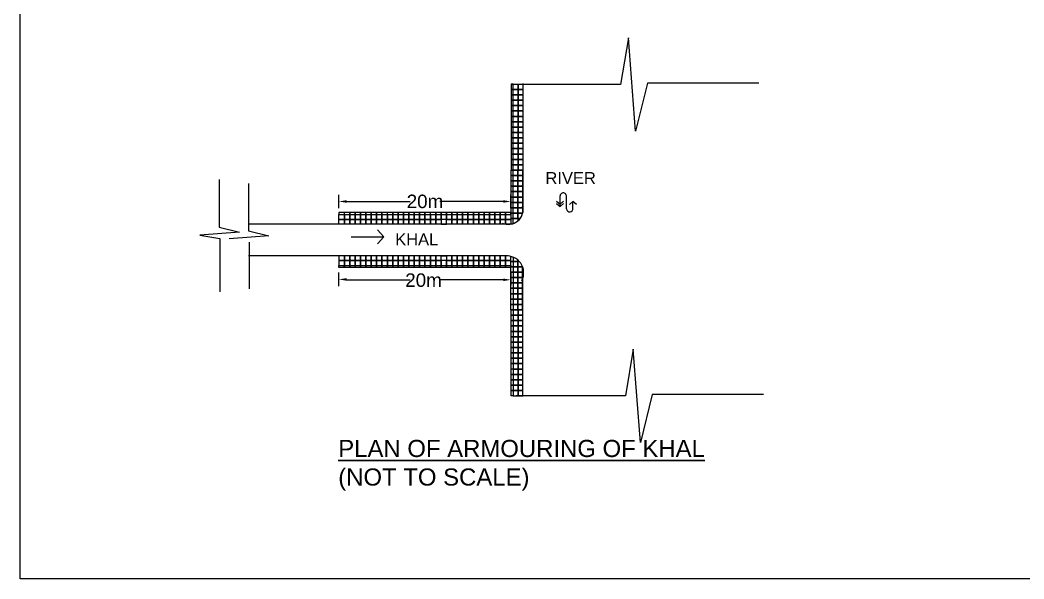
# Model space of a CAD drawing. Header units: inches. Extents: x 89000 to 1304432, y -10828 to 220529.
# Drawn here: x 310198 to 316646, y -9851 to -6264 of the extents above; entities that cross this region are included whole.
import ezdxf

# ---------------------------------------------------------------- set-up
doc = ezdxf.new("R2010")
doc.units = ezdxf.units.IN
doc.header["$LTSCALE"] = 7
doc.header["$MEASUREMENT"] = 0
doc.layers.add('LINE', color=7, linetype='Continuous')
doc.styles.get("Standard").update_dxf_attribs({"font": 'arial.ttf'})

msp = doc.modelspace()

# ---------------------------------------------------------------- linework, layer by layer
at = {"color": 0, "linetype": 'Continuous', "lineweight": -3, "ltscale": 0.5}
for p, q in [((314105.53237, -6378.18561), (314055.68115, -6677.66667)), ((314151.82278, -6977.14772), (314105.53237, -6378.18561)), ((314055.68115, -6677.66667), (313354.23005, -6677.66667)), ((313426.73038, -6671.83049), (313426.73038, -7499.57938)), ((314227.41619, -6669.01946), (314151.82278, -6977.14772)), ((314943.37822, -6669.01946), (314227.41619, -6669.01946)), ((311477.16966, -7288.08646), (311477.16966, -7592.92388)), ((311665.39951, -7312.34396), (311665.39951, -7617.18137)), ((312246.38009, -7472.241), (312246.38009, -7384.55393)), ((313351.13342, -7472.241), (313351.13342, -7384.55393)), ((313666.47542, -7459.43544), (313666.47542, -7391.0527)), ((313707.92198, -7476.35794), (313707.92198, -7393.09779)), ((312295.28009, -7428.23393), (312702.82337, -7428.23393)), ((313302.23342, -7428.23393), (312894.69014, -7428.23393)), ((313643.61704, -7426.06428), (313666.47542, -7445.32513)), ((313643.61704, -7440.17459), (313666.47542, -7459.43544)), ((313689.33379, -7426.06428), (313666.47542, -7445.32513)), ((313689.33379, -7440.17459), (313666.47542, -7459.43544)), ((313726.55851, -7447.48908), (313749.41689, -7428.22823)), ((313749.41689, -7472.04874), (313749.41689, -7428.22823)), ((313772.27526, -7447.48908), (313749.41689, -7428.22823)), ((311477.16966, -7592.92388), (311608.3624, -7625.10952)), ((313351.13342, -7573.24076), (311665.39951, -7573.24076)), ((312902.33833, -7573.24076), (312936.86103, -7573.24076)), ((311608.3624, -7625.10952), (311353.34041, -7644.81874)), ((311353.34041, -7644.81874), (311480.8514, -7666.04405)), ((311480.8514, -7666.04405), (311480.39061, -8007.23541)), ((311796.59226, -7649.36702), (311541.57027, -7669.07623)), ((311665.39951, -7617.18137), (311796.59226, -7649.36702)), ((312324.28005, -7654.12808), (312535.39295, -7654.12808)), ((312535.39295, -7654.12808), (312493.11508, -7610.37605)), ((312535.39295, -7655.4691), (312493.11508, -7699.22113)), ((311669.08126, -7690.30155), (311669.08126, -7988.96059)), ((313333.27977, -7777.68641), (311665.39951, -7777.68641)), ((312902.33833, -7777.68641), (312936.86103, -7777.68641)), ((313426.73038, -8679.09668), (313426.73038, -7851.34779)), ((312246.38009, -7972.47927), (312246.38009, -7884.7922)), ((313351.13342, -7878.68617), (313351.13342, -7966.37324)), ((312295.28009, -7931.0242), (312702.82337, -7931.0242)), ((313302.23342, -7931.0242), (312894.69014, -7931.0242)), ((314136.12911, -8376.04176), (314086.27789, -8675.52281)), ((314182.41953, -8975.00387), (314136.12911, -8376.04176)), ((314086.27789, -8675.52281), (313384.82679, -8675.52281)), ((314258.01293, -8666.87561), (314182.41953, -8975.00387)), ((314973.97496, -8666.87561), (314258.01293, -8666.87561))]:
    msp.add_line(p, q, dxfattribs=at)
for points in [[(313366.25281, -6674.77339), (313352.01062, -6674.77339), (313352.01062, -6709.32304), (313366.25281, -6709.32304)], [(313366.25281, -6674.77339), (313396.4916, -6674.77339), (313396.4916, -6709.29609), (313366.25281, -6709.29609)], [(313396.4916, -6674.77339), (313426.73038, -6674.77339), (313426.73038, -6709.29609), (313396.4916, -6709.29609)], [(313366.25281, -6709.29609), (313352.01062, -6709.29609), (313352.01062, -6743.84574), (313366.25281, -6743.84574)], [(313366.25281, -6743.81878), (313352.01062, -6743.81878), (313352.01062, -6778.36844), (313366.25281, -6778.36844)], [(313366.25281, -6709.29609), (313396.4916, -6709.29609), (313396.4916, -6743.81878), (313366.25281, -6743.81878)], [(313366.25281, -6743.81878), (313396.4916, -6743.81878), (313396.4916, -6778.34148), (313366.25281, -6778.34148)], [(313396.4916, -6709.29609), (313426.73038, -6709.29609), (313426.73038, -6743.81878), (313396.4916, -6743.81878)], [(313396.4916, -6743.81878), (313426.73038, -6743.81878), (313426.73038, -6778.34148), (313396.4916, -6778.34148)], [(313366.25281, -6778.34148), (313352.01062, -6778.34148), (313352.01062, -6812.89114), (313366.25281, -6812.89114)], [(313366.25281, -6812.86418), (313352.01062, -6812.86418), (313352.01062, -6847.41384), (313366.25281, -6847.41384)], [(313366.25281, -6778.34148), (313396.4916, -6778.34148), (313396.4916, -6812.86418), (313366.25281, -6812.86418)], [(313366.25281, -6812.86418), (313396.4916, -6812.86418), (313396.4916, -6847.38688), (313366.25281, -6847.38688)], [(313396.4916, -6778.34148), (313426.73038, -6778.34148), (313426.73038, -6812.86418), (313396.4916, -6812.86418)], [(313396.4916, -6812.86418), (313426.73038, -6812.86418), (313426.73038, -6847.38688), (313396.4916, -6847.38688)], [(313366.25281, -6847.38688), (313352.01062, -6847.38688), (313352.01062, -6881.93654), (313366.25281, -6881.93654)], [(313366.25281, -6881.90958), (313352.01062, -6881.90958), (313352.01062, -6916.45924), (313366.25281, -6916.45924)], [(313366.25281, -6847.38688), (313396.4916, -6847.38688), (313396.4916, -6881.90958), (313366.25281, -6881.90958)], [(313366.25281, -6881.90958), (313396.4916, -6881.90958), (313396.4916, -6916.43228), (313366.25281, -6916.43228)], [(313396.4916, -6847.38688), (313426.73038, -6847.38688), (313426.73038, -6881.90958), (313396.4916, -6881.90958)], [(313396.4916, -6881.90958), (313426.73038, -6881.90958), (313426.73038, -6916.43228), (313396.4916, -6916.43228)], [(313366.25281, -6916.43228), (313352.01062, -6916.43228), (313352.01062, -6950.98194), (313366.25281, -6950.98194)], [(313366.25281, -6950.95498), (313352.01062, -6950.95498), (313352.01062, -6985.50464), (313366.25281, -6985.50464)], [(313366.25281, -6916.43228), (313396.4916, -6916.43228), (313396.4916, -6950.95498), (313366.25281, -6950.95498)], [(313366.25281, -6950.95498), (313396.4916, -6950.95498), (313396.4916, -6985.47768), (313366.25281, -6985.47768)], [(313396.4916, -6916.43228), (313426.73038, -6916.43228), (313426.73038, -6950.95498), (313396.4916, -6950.95498)], [(313396.4916, -6950.95498), (313426.73038, -6950.95498), (313426.73038, -6985.47768), (313396.4916, -6985.47768)], [(313366.25281, -6985.47768), (313352.01062, -6985.47768), (313352.01062, -7020.02734), (313366.25281, -7020.02734)], [(313366.25281, -7020.00038), (313352.01062, -7020.00038), (313352.01062, -7054.55003), (313366.25281, -7054.55003)], [(313366.25281, -6985.47768), (313396.4916, -6985.47768), (313396.4916, -7020.00038), (313366.25281, -7020.00038)], [(313366.25281, -7020.00038), (313396.4916, -7020.00038), (313396.4916, -7054.52308), (313366.25281, -7054.52308)], [(313396.4916, -6985.47768), (313426.73038, -6985.47768), (313426.73038, -7020.00038), (313396.4916, -7020.00038)], [(313396.4916, -7020.00038), (313426.73038, -7020.00038), (313426.73038, -7054.52308), (313396.4916, -7054.52308)], [(313366.25281, -7054.52308), (313352.01062, -7054.52308), (313352.01062, -7089.07273), (313366.25281, -7089.07273)], [(313366.25281, -7089.04578), (313352.01062, -7089.04578), (313352.01062, -7123.59543), (313366.25281, -7123.59543)], [(313366.25281, -7054.52308), (313396.4916, -7054.52308), (313396.4916, -7089.04578), (313366.25281, -7089.04578)], [(313366.25281, -7089.04578), (313396.4916, -7089.04578), (313396.4916, -7123.56848), (313366.25281, -7123.56848)], [(313396.4916, -7054.52308), (313426.73038, -7054.52308), (313426.73038, -7089.04578), (313396.4916, -7089.04578)], [(313396.4916, -7089.04578), (313426.73038, -7089.04578), (313426.73038, -7123.56848), (313396.4916, -7123.56848)], [(313366.25281, -7123.56848), (313352.01062, -7123.56848), (313352.01062, -7158.11813), (313366.25281, -7158.11813)], [(313366.25281, -7123.56848), (313396.4916, -7123.56848), (313396.4916, -7158.09118), (313366.25281, -7158.09118)], [(313396.4916, -7123.56848), (313426.73038, -7123.56848), (313426.73038, -7158.09118), (313396.4916, -7158.09118)], [(313366.25281, -7158.09118), (313352.01062, -7158.09118), (313352.01062, -7192.64083), (313366.25281, -7192.64083)], [(313366.25281, -7192.61387), (313352.01062, -7192.61387), (313352.01062, -7227.16353), (313366.25281, -7227.16353)], [(313366.25281, -7158.09118), (313396.4916, -7158.09118), (313396.4916, -7192.61387), (313366.25281, -7192.61387)], [(313366.25281, -7192.61387), (313396.4916, -7192.61387), (313396.4916, -7227.13657), (313366.25281, -7227.13657)], [(313396.4916, -7158.09118), (313426.73038, -7158.09118), (313426.73038, -7192.61387), (313396.4916, -7192.61387)], [(313396.4916, -7192.61387), (313426.73038, -7192.61387), (313426.73038, -7227.13657), (313396.4916, -7227.13657)], [(313365.37562, -7227.13657), (313351.13342, -7227.13657), (313351.13342, -7261.68623), (313365.37562, -7261.68623)], [(313365.37562, -7261.65927), (313351.13342, -7261.65927), (313351.13342, -7296.20893), (313365.37562, -7296.20893)], [(313365.37562, -7227.13657), (313395.6144, -7227.13657), (313395.6144, -7261.65927), (313365.37562, -7261.65927)], [(313365.37562, -7261.65927), (313395.6144, -7261.65927), (313395.6144, -7296.18197), (313365.37562, -7296.18197)], [(313395.6144, -7227.13657), (313425.85319, -7227.13657), (313425.85319, -7261.65927), (313395.6144, -7261.65927)], [(313395.6144, -7261.65927), (313425.85319, -7261.65927), (313425.85319, -7296.18197), (313395.6144, -7296.18197)], [(313365.37562, -7296.18197), (313351.13342, -7296.18197), (313351.13342, -7330.73163), (313365.37562, -7330.73163)], [(313365.37562, -7330.70467), (313351.13342, -7330.70467), (313351.13342, -7365.25433), (313365.37562, -7365.25433)], [(313365.37562, -7296.18197), (313395.6144, -7296.18197), (313395.6144, -7330.70467), (313365.37562, -7330.70467)], [(313365.37562, -7330.70467), (313395.6144, -7330.70467), (313395.6144, -7365.22737), (313365.37562, -7365.22737)], [(313395.6144, -7296.18197), (313425.85319, -7296.18197), (313425.85319, -7330.70467), (313395.6144, -7330.70467)], [(313395.6144, -7330.70467), (313425.85319, -7330.70467), (313425.85319, -7365.22737), (313395.6144, -7365.22737)], [(313365.37562, -7365.22737), (313351.13342, -7365.22737), (313351.13342, -7399.77703), (313365.37562, -7399.77703)], [(313365.37562, -7399.75007), (313351.13342, -7399.75007), (313351.13342, -7434.29973), (313365.37562, -7434.29973)], [(313365.37562, -7365.22737), (313395.6144, -7365.22737), (313395.6144, -7399.75007), (313365.37562, -7399.75007)], [(313365.37562, -7399.75007), (313395.6144, -7399.75007), (313395.6144, -7434.27277), (313365.37562, -7434.27277)], [(313395.6144, -7365.22737), (313425.85319, -7365.22737), (313425.85319, -7399.75007), (313395.6144, -7399.75007)], [(313395.6144, -7399.75007), (313425.85319, -7399.75007), (313425.85319, -7434.27277), (313395.6144, -7434.27277)], [(313365.37562, -7434.27277), (313351.13342, -7434.27277), (313351.13342, -7468.82243), (313365.37562, -7468.82243)], [(313365.37562, -7468.79547), (313351.13342, -7468.79547), (313351.13342, -7503.34513), (313365.37562, -7503.34513)], [(313365.37562, -7434.27277), (313395.6144, -7434.27277), (313395.6144, -7468.79547), (313365.37562, -7468.79547)], [(313365.37562, -7468.79547), (313395.6144, -7468.79547), (313395.6144, -7503.31817), (313365.37562, -7503.31817)], [(313395.6144, -7434.27277), (313425.85319, -7434.27277), (313425.85319, -7468.79547), (313395.6144, -7468.79547)], [(313395.6144, -7468.79547), (313425.85319, -7468.79547), (313425.85319, -7503.31817), (313395.6144, -7503.31817)], [(312280.92974, -7512.7632), (312280.92974, -7498.521), (312246.38009, -7498.521), (312246.38009, -7512.7632)], [(312280.92974, -7512.7632), (312280.92974, -7543.00198), (312246.40705, -7543.00198), (312246.40705, -7512.7632)], [(312280.92974, -7543.00198), (312280.92974, -7573.24076), (312246.40705, -7573.24076), (312246.40705, -7543.00198)], [(312315.45244, -7512.7632), (312315.45244, -7498.521), (312280.90279, -7498.521), (312280.90279, -7512.7632)], [(312315.45244, -7512.7632), (312315.45244, -7543.00198), (312280.92974, -7543.00198), (312280.92974, -7512.7632)], [(312315.45244, -7543.00198), (312315.45244, -7573.24076), (312280.92974, -7573.24076), (312280.92974, -7543.00198)], [(312349.97514, -7512.7632), (312349.97514, -7498.521), (312315.42549, -7498.521), (312315.42549, -7512.7632)], [(312349.97514, -7512.7632), (312349.97514, -7543.00198), (312315.45244, -7543.00198), (312315.45244, -7512.7632)], [(312349.97514, -7543.00198), (312349.97514, -7573.24076), (312315.45244, -7573.24076), (312315.45244, -7543.00198)], [(312384.49784, -7512.7632), (312384.49784, -7498.521), (312349.94819, -7498.521), (312349.94819, -7512.7632)], [(312384.49784, -7512.7632), (312384.49784, -7543.00198), (312349.97514, -7543.00198), (312349.97514, -7512.7632)], [(312384.49784, -7543.00198), (312384.49784, -7573.24076), (312349.97514, -7573.24076), (312349.97514, -7543.00198)], [(312419.02054, -7512.7632), (312419.02054, -7498.521), (312384.47089, -7498.521), (312384.47089, -7512.7632)], [(312419.02054, -7512.7632), (312419.02054, -7543.00198), (312384.49784, -7543.00198), (312384.49784, -7512.7632)], [(312419.02054, -7543.00198), (312419.02054, -7573.24076), (312384.49784, -7573.24076), (312384.49784, -7543.00198)], [(312453.54324, -7512.7632), (312453.54324, -7498.521), (312418.99359, -7498.521), (312418.99359, -7512.7632)], [(312453.54324, -7512.7632), (312453.54324, -7543.00198), (312419.02054, -7543.00198), (312419.02054, -7512.7632)], [(312453.54324, -7543.00198), (312453.54324, -7573.24076), (312419.02054, -7573.24076), (312419.02054, -7543.00198)], [(312488.06594, -7512.7632), (312488.06594, -7498.521), (312453.51628, -7498.521), (312453.51628, -7512.7632)], [(312488.06594, -7512.7632), (312488.06594, -7543.00198), (312453.54324, -7543.00198), (312453.54324, -7512.7632)], [(312488.06594, -7543.00198), (312488.06594, -7573.24076), (312453.54324, -7573.24076), (312453.54324, -7543.00198)], [(312522.58864, -7512.7632), (312522.58864, -7498.521), (312488.03898, -7498.521), (312488.03898, -7512.7632)], [(312522.58864, -7512.7632), (312522.58864, -7543.00198), (312488.06594, -7543.00198), (312488.06594, -7512.7632)], [(312522.58864, -7543.00198), (312522.58864, -7573.24076), (312488.06594, -7573.24076), (312488.06594, -7543.00198)], [(312557.11134, -7512.7632), (312557.11134, -7498.521), (312522.56168, -7498.521), (312522.56168, -7512.7632)], [(312557.11134, -7512.7632), (312557.11134, -7543.00198), (312522.58864, -7543.00198), (312522.58864, -7512.7632)], [(312557.11134, -7543.00198), (312557.11134, -7573.24076), (312522.58864, -7573.24076), (312522.58864, -7543.00198)], [(312591.63404, -7512.7632), (312591.63404, -7498.521), (312557.08438, -7498.521), (312557.08438, -7512.7632)], [(312591.63404, -7512.7632), (312591.63404, -7543.00198), (312557.11134, -7543.00198), (312557.11134, -7512.7632)], [(312591.63404, -7543.00198), (312591.63404, -7573.24076), (312557.11134, -7573.24076), (312557.11134, -7543.00198)], [(312626.15674, -7512.7632), (312626.15674, -7498.521), (312591.60708, -7498.521), (312591.60708, -7512.7632)], [(312626.15674, -7512.7632), (312626.15674, -7543.00198), (312591.63404, -7543.00198), (312591.63404, -7512.7632)], [(312626.15674, -7543.00198), (312626.15674, -7573.24076), (312591.63404, -7573.24076), (312591.63404, -7543.00198)], [(312660.67944, -7512.7632), (312660.67944, -7498.521), (312626.12978, -7498.521), (312626.12978, -7512.7632)], [(312660.67944, -7512.7632), (312660.67944, -7543.00198), (312626.15674, -7543.00198), (312626.15674, -7512.7632)], [(312660.67944, -7543.00198), (312660.67944, -7573.24076), (312626.15674, -7573.24076), (312626.15674, -7543.00198)], [(312695.20214, -7512.7632), (312695.20214, -7498.521), (312660.65248, -7498.521), (312660.65248, -7512.7632)], [(312695.20214, -7512.7632), (312695.20214, -7543.00198), (312660.67944, -7543.00198), (312660.67944, -7512.7632)], [(312695.20214, -7543.00198), (312695.20214, -7573.24076), (312660.67944, -7573.24076), (312660.67944, -7543.00198)], [(312729.72484, -7512.7632), (312729.72484, -7498.521), (312695.17518, -7498.521), (312695.17518, -7512.7632)], [(312729.72484, -7512.7632), (312729.72484, -7543.00198), (312695.20214, -7543.00198), (312695.20214, -7512.7632)], [(312729.72484, -7543.00198), (312729.72484, -7573.24076), (312695.20214, -7573.24076), (312695.20214, -7543.00198)], [(312764.24753, -7512.7632), (312764.24753, -7498.521), (312729.69788, -7498.521), (312729.69788, -7512.7632)], [(312764.24753, -7512.7632), (312764.24753, -7543.00198), (312729.72484, -7543.00198), (312729.72484, -7512.7632)], [(312764.24753, -7543.00198), (312764.24753, -7573.24076), (312729.72484, -7573.24076), (312729.72484, -7543.00198)], [(312798.77023, -7512.7632), (312798.77023, -7498.521), (312764.22058, -7498.521), (312764.22058, -7512.7632)], [(312798.77023, -7512.7632), (312798.77023, -7543.00198), (312764.24753, -7543.00198), (312764.24753, -7512.7632)], [(312798.77023, -7543.00198), (312798.77023, -7573.24076), (312764.24753, -7573.24076), (312764.24753, -7543.00198)], [(312833.29293, -7512.7632), (312833.29293, -7498.521), (312798.74328, -7498.521), (312798.74328, -7512.7632)], [(312833.29293, -7512.7632), (312833.29293, -7543.00198), (312798.77023, -7543.00198), (312798.77023, -7512.7632)], [(312833.29293, -7543.00198), (312833.29293, -7573.24076), (312798.77023, -7573.24076), (312798.77023, -7543.00198)], [(312867.81563, -7512.7632), (312867.81563, -7498.521), (312833.26598, -7498.521), (312833.26598, -7512.7632)], [(312867.81563, -7512.7632), (312867.81563, -7543.00198), (312833.29293, -7543.00198), (312833.29293, -7512.7632)], [(312867.81563, -7543.00198), (312867.81563, -7573.24076), (312833.29293, -7573.24076), (312833.29293, -7543.00198)], [(312902.33833, -7512.7632), (312902.33833, -7498.521), (312867.78868, -7498.521), (312867.78868, -7512.7632)], [(312902.33833, -7512.7632), (312902.33833, -7543.00198), (312867.81563, -7543.00198), (312867.81563, -7512.7632)], [(312902.33833, -7543.00198), (312902.33833, -7573.24076), (312867.81563, -7573.24076), (312867.81563, -7543.00198)], [(312936.86103, -7512.7632), (312936.86103, -7498.521), (312902.31138, -7498.521), (312902.31138, -7512.7632)], [(312936.86103, -7512.7632), (312936.86103, -7543.00198), (312902.33833, -7543.00198), (312902.33833, -7512.7632)], [(312971.38373, -7512.7632), (312971.38373, -7498.521), (312936.83407, -7498.521), (312936.83407, -7512.7632)], [(312971.38373, -7512.7632), (312971.38373, -7543.00198), (312936.86103, -7543.00198), (312936.86103, -7512.7632)], [(312971.38373, -7543.00198), (312971.38373, -7573.24076), (312936.86103, -7573.24076), (312936.86103, -7543.00198)], [(313005.90643, -7512.7632), (313005.90643, -7498.521), (312971.35677, -7498.521), (312971.35677, -7512.7632)], [(313005.90643, -7512.7632), (313005.90643, -7543.00198), (312971.38373, -7543.00198), (312971.38373, -7512.7632)], [(313005.90643, -7543.00198), (313005.90643, -7573.24076), (312971.38373, -7573.24076), (312971.38373, -7543.00198)], [(313040.42913, -7512.7632), (313040.42913, -7498.521), (313005.87947, -7498.521), (313005.87947, -7512.7632)], [(313040.42913, -7512.7632), (313040.42913, -7543.00198), (313005.90643, -7543.00198), (313005.90643, -7512.7632)], [(313040.42913, -7543.00198), (313040.42913, -7573.24076), (313005.90643, -7573.24076), (313005.90643, -7543.00198)], [(313074.95183, -7512.7632), (313074.95183, -7498.521), (313040.40217, -7498.521), (313040.40217, -7512.7632)], [(313074.95183, -7512.7632), (313074.95183, -7543.00198), (313040.42913, -7543.00198), (313040.42913, -7512.7632)], [(313074.95183, -7543.00198), (313074.95183, -7573.24076), (313040.42913, -7573.24076), (313040.42913, -7543.00198)], [(313109.47453, -7512.7632), (313109.47453, -7498.521), (313074.92487, -7498.521), (313074.92487, -7512.7632)], [(313109.47453, -7512.7632), (313109.47453, -7543.00198), (313074.95183, -7543.00198), (313074.95183, -7512.7632)], [(313109.47453, -7543.00198), (313109.47453, -7573.24076), (313074.95183, -7573.24076), (313074.95183, -7543.00198)], [(313143.99723, -7512.7632), (313143.99723, -7498.521), (313109.44757, -7498.521), (313109.44757, -7512.7632)], [(313143.99723, -7512.7632), (313143.99723, -7543.00198), (313109.47453, -7543.00198), (313109.47453, -7512.7632)], [(313143.99723, -7543.00198), (313143.99723, -7573.24076), (313109.47453, -7573.24076), (313109.47453, -7543.00198)], [(313178.51993, -7512.7632), (313178.51993, -7498.521), (313143.97027, -7498.521), (313143.97027, -7512.7632)], [(313178.51993, -7512.7632), (313178.51993, -7543.00198), (313143.99723, -7543.00198), (313143.99723, -7512.7632)], [(313178.51993, -7543.00198), (313178.51993, -7573.24076), (313143.99723, -7573.24076), (313143.99723, -7543.00198)], [(313213.04263, -7512.7632), (313213.04263, -7498.521), (313178.49297, -7498.521), (313178.49297, -7512.7632)], [(313213.04263, -7512.7632), (313213.04263, -7543.00198), (313178.51993, -7543.00198), (313178.51993, -7512.7632)], [(313213.04263, -7543.00198), (313213.04263, -7573.24076), (313178.51993, -7573.24076), (313178.51993, -7543.00198)], [(313247.56532, -7512.7632), (313247.56532, -7498.521), (313213.01567, -7498.521), (313213.01567, -7512.7632)], [(313247.56532, -7512.7632), (313247.56532, -7543.00198), (313213.04263, -7543.00198), (313213.04263, -7512.7632)], [(313247.56532, -7543.00198), (313247.56532, -7573.24076), (313213.04263, -7573.24076), (313213.04263, -7543.00198)], [(313282.08802, -7512.7632), (313282.08802, -7498.521), (313247.53837, -7498.521), (313247.53837, -7512.7632)], [(313282.08802, -7512.7632), (313282.08802, -7543.00198), (313247.56532, -7543.00198), (313247.56532, -7512.7632)], [(313282.08802, -7543.00198), (313282.08802, -7573.24076), (313247.56532, -7573.24076), (313247.56532, -7543.00198)], [(313316.61072, -7512.7632), (313316.61072, -7498.521), (313282.06107, -7498.521), (313282.06107, -7512.7632)], [(313316.61072, -7512.7632), (313316.61072, -7543.00198), (313282.08802, -7543.00198), (313282.08802, -7512.7632)], [(313316.61072, -7543.00198), (313316.61072, -7573.24076), (313282.08802, -7573.24076), (313282.08802, -7543.00198)], [(313351.13342, -7512.7632), (313351.13342, -7498.521), (313316.58377, -7498.521), (313316.58377, -7512.7632)], [(313351.13342, -7512.7632), (313351.13342, -7543.00198), (313316.61072, -7543.00198), (313316.61072, -7512.7632)], [(313351.13342, -7543.00198), (313351.13342, -7573.24076), (313316.61072, -7573.24076), (313316.61072, -7543.00198)], [(313365.37562, -7503.31817), (313351.13342, -7503.31817), (313351.13342, -7537.86782), (313365.37562, -7537.86782)], [(313365.37562, -7537.84087), (313351.13342, -7537.84087), (313351.13342, -7572.39052), (313365.37562, -7572.39052)], [(313365.37562, -7503.31817), (313395.6144, -7503.31817), (313395.6144, -7537.84087), (313365.37562, -7537.84087)], [(312280.92974, -7807.92519), (312280.92974, -7777.68641), (312246.40705, -7777.68641), (312246.40705, -7807.92519)], [(312315.45244, -7807.92519), (312315.45244, -7777.68641), (312280.92974, -7777.68641), (312280.92974, -7807.92519)], [(312349.97514, -7807.92519), (312349.97514, -7777.68641), (312315.45244, -7777.68641), (312315.45244, -7807.92519)], [(312384.49784, -7807.92519), (312384.49784, -7777.68641), (312349.97514, -7777.68641), (312349.97514, -7807.92519)], [(312419.02054, -7807.92519), (312419.02054, -7777.68641), (312384.49784, -7777.68641), (312384.49784, -7807.92519)], [(312453.54324, -7807.92519), (312453.54324, -7777.68641), (312419.02054, -7777.68641), (312419.02054, -7807.92519)], [(312488.06594, -7807.92519), (312488.06594, -7777.68641), (312453.54324, -7777.68641), (312453.54324, -7807.92519)], [(312522.58864, -7807.92519), (312522.58864, -7777.68641), (312488.06594, -7777.68641), (312488.06594, -7807.92519)], [(312557.11134, -7807.92519), (312557.11134, -7777.68641), (312522.58864, -7777.68641), (312522.58864, -7807.92519)], [(312591.63404, -7807.92519), (312591.63404, -7777.68641), (312557.11134, -7777.68641), (312557.11134, -7807.92519)], [(312626.15674, -7807.92519), (312626.15674, -7777.68641), (312591.63404, -7777.68641), (312591.63404, -7807.92519)], [(312660.67944, -7807.92519), (312660.67944, -7777.68641), (312626.15674, -7777.68641), (312626.15674, -7807.92519)], [(312695.20214, -7807.92519), (312695.20214, -7777.68641), (312660.67944, -7777.68641), (312660.67944, -7807.92519)], [(312729.72484, -7807.92519), (312729.72484, -7777.68641), (312695.20214, -7777.68641), (312695.20214, -7807.92519)], [(312764.24753, -7807.92519), (312764.24753, -7777.68641), (312729.72484, -7777.68641), (312729.72484, -7807.92519)], [(312798.77023, -7807.92519), (312798.77023, -7777.68641), (312764.24753, -7777.68641), (312764.24753, -7807.92519)], [(312833.29293, -7807.92519), (312833.29293, -7777.68641), (312798.77023, -7777.68641), (312798.77023, -7807.92519)], [(312867.81563, -7807.92519), (312867.81563, -7777.68641), (312833.29293, -7777.68641), (312833.29293, -7807.92519)], [(312902.33833, -7807.92519), (312902.33833, -7777.68641), (312867.81563, -7777.68641), (312867.81563, -7807.92519)], [(312971.38373, -7807.92519), (312971.38373, -7777.68641), (312936.86103, -7777.68641), (312936.86103, -7807.92519)], [(313005.90643, -7807.92519), (313005.90643, -7777.68641), (312971.38373, -7777.68641), (312971.38373, -7807.92519)], [(313040.42913, -7807.92519), (313040.42913, -7777.68641), (313005.90643, -7777.68641), (313005.90643, -7807.92519)], [(313074.95183, -7807.92519), (313074.95183, -7777.68641), (313040.42913, -7777.68641), (313040.42913, -7807.92519)], [(313109.47453, -7807.92519), (313109.47453, -7777.68641), (313074.95183, -7777.68641), (313074.95183, -7807.92519)], [(313143.99723, -7807.92519), (313143.99723, -7777.68641), (313109.47453, -7777.68641), (313109.47453, -7807.92519)], [(313178.51993, -7807.92519), (313178.51993, -7777.68641), (313143.99723, -7777.68641), (313143.99723, -7807.92519)], [(313213.04263, -7807.92519), (313213.04263, -7777.68641), (313178.51993, -7777.68641), (313178.51993, -7807.92519)], [(313247.56532, -7807.92519), (313247.56532, -7777.68641), (313213.04263, -7777.68641), (313213.04263, -7807.92519)], [(313282.08802, -7807.92519), (313282.08802, -7777.68641), (313247.56532, -7777.68641), (313247.56532, -7807.92519)], [(313316.61072, -7807.92519), (313316.61072, -7777.68641), (313282.08802, -7777.68641), (313282.08802, -7807.92519)], [(312280.92974, -7838.16398), (312280.92974, -7852.40617), (312246.38009, -7852.40617), (312246.38009, -7838.16398)], [(312280.92974, -7838.16398), (312280.92974, -7807.92519), (312246.40705, -7807.92519), (312246.40705, -7838.16398)], [(312315.45244, -7838.16398), (312315.45244, -7852.40617), (312280.90279, -7852.40617), (312280.90279, -7838.16398)], [(312315.45244, -7838.16398), (312315.45244, -7807.92519), (312280.92974, -7807.92519), (312280.92974, -7838.16398)], [(312349.97514, -7838.16398), (312349.97514, -7852.40617), (312315.42549, -7852.40617), (312315.42549, -7838.16398)], [(312349.97514, -7838.16398), (312349.97514, -7807.92519), (312315.45244, -7807.92519), (312315.45244, -7838.16398)], [(312384.49784, -7838.16398), (312384.49784, -7852.40617), (312349.94819, -7852.40617), (312349.94819, -7838.16398)], [(312384.49784, -7838.16398), (312384.49784, -7807.92519), (312349.97514, -7807.92519), (312349.97514, -7838.16398)], [(312419.02054, -7838.16398), (312419.02054, -7852.40617), (312384.47089, -7852.40617), (312384.47089, -7838.16398)], [(312419.02054, -7838.16398), (312419.02054, -7807.92519), (312384.49784, -7807.92519), (312384.49784, -7838.16398)], [(312453.54324, -7838.16398), (312453.54324, -7852.40617), (312418.99359, -7852.40617), (312418.99359, -7838.16398)], [(312453.54324, -7838.16398), (312453.54324, -7807.92519), (312419.02054, -7807.92519), (312419.02054, -7838.16398)], [(312488.06594, -7838.16398), (312488.06594, -7852.40617), (312453.51628, -7852.40617), (312453.51628, -7838.16398)], [(312488.06594, -7838.16398), (312488.06594, -7807.92519), (312453.54324, -7807.92519), (312453.54324, -7838.16398)], [(312522.58864, -7838.16398), (312522.58864, -7852.40617), (312488.03898, -7852.40617), (312488.03898, -7838.16398)], [(312522.58864, -7838.16398), (312522.58864, -7807.92519), (312488.06594, -7807.92519), (312488.06594, -7838.16398)], [(312557.11134, -7838.16398), (312557.11134, -7852.40617), (312522.56168, -7852.40617), (312522.56168, -7838.16398)], [(312557.11134, -7838.16398), (312557.11134, -7807.92519), (312522.58864, -7807.92519), (312522.58864, -7838.16398)], [(312591.63404, -7838.16398), (312591.63404, -7852.40617), (312557.08438, -7852.40617), (312557.08438, -7838.16398)], [(312591.63404, -7838.16398), (312591.63404, -7807.92519), (312557.11134, -7807.92519), (312557.11134, -7838.16398)], [(312626.15674, -7838.16398), (312626.15674, -7852.40617), (312591.60708, -7852.40617), (312591.60708, -7838.16398)], [(312626.15674, -7838.16398), (312626.15674, -7807.92519), (312591.63404, -7807.92519), (312591.63404, -7838.16398)], [(312660.67944, -7838.16398), (312660.67944, -7852.40617), (312626.12978, -7852.40617), (312626.12978, -7838.16398)], [(312660.67944, -7838.16398), (312660.67944, -7807.92519), (312626.15674, -7807.92519), (312626.15674, -7838.16398)], [(312695.20214, -7838.16398), (312695.20214, -7852.40617), (312660.65248, -7852.40617), (312660.65248, -7838.16398)], [(312695.20214, -7838.16398), (312695.20214, -7807.92519), (312660.67944, -7807.92519), (312660.67944, -7838.16398)], [(312729.72484, -7838.16398), (312729.72484, -7852.40617), (312695.17518, -7852.40617), (312695.17518, -7838.16398)], [(312729.72484, -7838.16398), (312729.72484, -7807.92519), (312695.20214, -7807.92519), (312695.20214, -7838.16398)], [(312764.24753, -7838.16398), (312764.24753, -7852.40617), (312729.69788, -7852.40617), (312729.69788, -7838.16398)], [(312764.24753, -7838.16398), (312764.24753, -7807.92519), (312729.72484, -7807.92519), (312729.72484, -7838.16398)], [(312798.77023, -7838.16398), (312798.77023, -7852.40617), (312764.22058, -7852.40617), (312764.22058, -7838.16398)], [(312798.77023, -7838.16398), (312798.77023, -7807.92519), (312764.24753, -7807.92519), (312764.24753, -7838.16398)], [(312833.29293, -7838.16398), (312833.29293, -7852.40617), (312798.74328, -7852.40617), (312798.74328, -7838.16398)], [(312833.29293, -7838.16398), (312833.29293, -7807.92519), (312798.77023, -7807.92519), (312798.77023, -7838.16398)], [(312867.81563, -7838.16398), (312867.81563, -7852.40617), (312833.26598, -7852.40617), (312833.26598, -7838.16398)], [(312867.81563, -7838.16398), (312867.81563, -7807.92519), (312833.29293, -7807.92519), (312833.29293, -7838.16398)], [(312902.33833, -7838.16398), (312902.33833, -7852.40617), (312867.78868, -7852.40617), (312867.78868, -7838.16398)], [(312902.33833, -7838.16398), (312902.33833, -7807.92519), (312867.81563, -7807.92519), (312867.81563, -7838.16398)], [(312936.86103, -7838.16398), (312936.86103, -7852.40617), (312902.31138, -7852.40617), (312902.31138, -7838.16398)], [(312936.86103, -7838.16398), (312936.86103, -7807.92519), (312902.33833, -7807.92519), (312902.33833, -7838.16398)], [(312971.38373, -7838.16398), (312971.38373, -7852.40617), (312936.83407, -7852.40617), (312936.83407, -7838.16398)], [(312971.38373, -7838.16398), (312971.38373, -7807.92519), (312936.86103, -7807.92519), (312936.86103, -7838.16398)], [(313005.90643, -7838.16398), (313005.90643, -7852.40617), (312971.35677, -7852.40617), (312971.35677, -7838.16398)], [(313005.90643, -7838.16398), (313005.90643, -7807.92519), (312971.38373, -7807.92519), (312971.38373, -7838.16398)], [(313040.42913, -7838.16398), (313040.42913, -7852.40617), (313005.87947, -7852.40617), (313005.87947, -7838.16398)], [(313040.42913, -7838.16398), (313040.42913, -7807.92519), (313005.90643, -7807.92519), (313005.90643, -7838.16398)], [(313074.95183, -7838.16398), (313074.95183, -7852.40617), (313040.40217, -7852.40617), (313040.40217, -7838.16398)], [(313074.95183, -7838.16398), (313074.95183, -7807.92519), (313040.42913, -7807.92519), (313040.42913, -7838.16398)], [(313109.47453, -7838.16398), (313109.47453, -7852.40617), (313074.92487, -7852.40617), (313074.92487, -7838.16398)], [(313109.47453, -7838.16398), (313109.47453, -7807.92519), (313074.95183, -7807.92519), (313074.95183, -7838.16398)], [(313143.99723, -7838.16398), (313143.99723, -7852.40617), (313109.44757, -7852.40617), (313109.44757, -7838.16398)], [(313143.99723, -7838.16398), (313143.99723, -7807.92519), (313109.47453, -7807.92519), (313109.47453, -7838.16398)], [(313178.51993, -7838.16398), (313178.51993, -7852.40617), (313143.97027, -7852.40617), (313143.97027, -7838.16398)], [(313178.51993, -7838.16398), (313178.51993, -7807.92519), (313143.99723, -7807.92519), (313143.99723, -7838.16398)], [(313213.04263, -7838.16398), (313213.04263, -7852.40617), (313178.49297, -7852.40617), (313178.49297, -7838.16398)], [(313213.04263, -7838.16398), (313213.04263, -7807.92519), (313178.51993, -7807.92519), (313178.51993, -7838.16398)], [(313247.56532, -7838.16398), (313247.56532, -7852.40617), (313213.01567, -7852.40617), (313213.01567, -7838.16398)], [(313247.56532, -7838.16398), (313247.56532, -7807.92519), (313213.04263, -7807.92519), (313213.04263, -7838.16398)], [(313282.08802, -7838.16398), (313282.08802, -7852.40617), (313247.53837, -7852.40617), (313247.53837, -7838.16398)], [(313282.08802, -7838.16398), (313282.08802, -7807.92519), (313247.56532, -7807.92519), (313247.56532, -7838.16398)], [(313316.61072, -7838.16398), (313316.61072, -7852.40617), (313282.06107, -7852.40617), (313282.06107, -7838.16398)], [(313316.61072, -7838.16398), (313316.61072, -7807.92519), (313282.08802, -7807.92519), (313282.08802, -7838.16398)], [(313351.13342, -7838.16398), (313351.13342, -7852.40617), (313316.58377, -7852.40617), (313316.58377, -7838.16398)], [(313351.13342, -7838.16398), (313351.13342, -7807.92519), (313316.61072, -7807.92519), (313316.61072, -7838.16398)], [(313365.37562, -7847.609), (313351.13342, -7847.609), (313351.13342, -7813.05935), (313365.37562, -7813.05935)], [(313365.37562, -7882.1317), (313351.13342, -7882.1317), (313351.13342, -7847.58205), (313365.37562, -7847.58205)], [(313365.37562, -7847.609), (313395.6144, -7847.609), (313395.6144, -7813.0863), (313365.37562, -7813.0863)], [(313365.37562, -7882.1317), (313395.6144, -7882.1317), (313395.6144, -7847.609), (313365.37562, -7847.609)], [(313395.6144, -7882.1317), (313425.85319, -7882.1317), (313425.85319, -7847.609), (313395.6144, -7847.609)], [(313365.37562, -7916.6544), (313351.13342, -7916.6544), (313351.13342, -7882.10475), (313365.37562, -7882.10475)], [(313365.37562, -7951.1771), (313351.13342, -7951.1771), (313351.13342, -7916.62745), (313365.37562, -7916.62745)], [(313365.37562, -7916.6544), (313395.6144, -7916.6544), (313395.6144, -7882.1317), (313365.37562, -7882.1317)], [(313365.37562, -7951.1771), (313395.6144, -7951.1771), (313395.6144, -7916.6544), (313365.37562, -7916.6544)], [(313395.6144, -7916.6544), (313425.85319, -7916.6544), (313425.85319, -7882.1317), (313395.6144, -7882.1317)], [(313395.6144, -7951.1771), (313425.85319, -7951.1771), (313425.85319, -7916.6544), (313395.6144, -7916.6544)], [(313365.37562, -7985.6998), (313351.13342, -7985.6998), (313351.13342, -7951.15014), (313365.37562, -7951.15014)], [(313365.37562, -8020.2225), (313351.13342, -8020.2225), (313351.13342, -7985.67284), (313365.37562, -7985.67284)], [(313365.37562, -7985.6998), (313395.6144, -7985.6998), (313395.6144, -7951.1771), (313365.37562, -7951.1771)], [(313365.37562, -8020.2225), (313395.6144, -8020.2225), (313395.6144, -7985.6998), (313365.37562, -7985.6998)], [(313395.6144, -7985.6998), (313425.85319, -7985.6998), (313425.85319, -7951.1771), (313395.6144, -7951.1771)], [(313395.6144, -8020.2225), (313425.85319, -8020.2225), (313425.85319, -7985.6998), (313395.6144, -7985.6998)], [(313365.37562, -8054.7452), (313351.13342, -8054.7452), (313351.13342, -8020.19554), (313365.37562, -8020.19554)], [(313365.37562, -8089.2679), (313351.13342, -8089.2679), (313351.13342, -8054.71824), (313365.37562, -8054.71824)], [(313365.37562, -8054.7452), (313395.6144, -8054.7452), (313395.6144, -8020.2225), (313365.37562, -8020.2225)], [(313365.37562, -8089.2679), (313395.6144, -8089.2679), (313395.6144, -8054.7452), (313365.37562, -8054.7452)], [(313395.6144, -8054.7452), (313425.85319, -8054.7452), (313425.85319, -8020.2225), (313395.6144, -8020.2225)], [(313395.6144, -8089.2679), (313425.85319, -8089.2679), (313425.85319, -8054.7452), (313395.6144, -8054.7452)], [(313365.37562, -8123.7906), (313351.13342, -8123.7906), (313351.13342, -8089.24094), (313365.37562, -8089.24094)], [(313366.25281, -8158.3133), (313352.01062, -8158.3133), (313352.01062, -8123.76364), (313366.25281, -8123.76364)], [(313365.37562, -8123.7906), (313395.6144, -8123.7906), (313395.6144, -8089.2679), (313365.37562, -8089.2679)], [(313366.25281, -8158.3133), (313396.4916, -8158.3133), (313396.4916, -8123.7906), (313366.25281, -8123.7906)], [(313395.6144, -8123.7906), (313425.85319, -8123.7906), (313425.85319, -8089.2679), (313395.6144, -8089.2679)], [(313396.4916, -8158.3133), (313426.73038, -8158.3133), (313426.73038, -8123.7906), (313396.4916, -8123.7906)], [(313366.25281, -8192.836), (313352.01062, -8192.836), (313352.01062, -8158.28634), (313366.25281, -8158.28634)], [(313366.25281, -8192.836), (313396.4916, -8192.836), (313396.4916, -8158.3133), (313366.25281, -8158.3133)], [(313396.4916, -8192.836), (313426.73038, -8192.836), (313426.73038, -8158.3133), (313396.4916, -8158.3133)], [(313366.25281, -8227.3587), (313352.01062, -8227.3587), (313352.01062, -8192.80904), (313366.25281, -8192.80904)], [(313366.25281, -8261.88139), (313352.01062, -8261.88139), (313352.01062, -8227.33174), (313366.25281, -8227.33174)], [(313366.25281, -8227.3587), (313396.4916, -8227.3587), (313396.4916, -8192.836), (313366.25281, -8192.836)], [(313366.25281, -8261.88139), (313396.4916, -8261.88139), (313396.4916, -8227.3587), (313366.25281, -8227.3587)], [(313396.4916, -8227.3587), (313426.73038, -8227.3587), (313426.73038, -8192.836), (313396.4916, -8192.836)], [(313396.4916, -8261.88139), (313426.73038, -8261.88139), (313426.73038, -8227.3587), (313396.4916, -8227.3587)], [(313366.25281, -8296.40409), (313352.01062, -8296.40409), (313352.01062, -8261.85444), (313366.25281, -8261.85444)], [(313366.25281, -8330.92679), (313352.01062, -8330.92679), (313352.01062, -8296.37714), (313366.25281, -8296.37714)], [(313366.25281, -8296.40409), (313396.4916, -8296.40409), (313396.4916, -8261.88139), (313366.25281, -8261.88139)], [(313366.25281, -8330.92679), (313396.4916, -8330.92679), (313396.4916, -8296.40409), (313366.25281, -8296.40409)], [(313396.4916, -8296.40409), (313426.73038, -8296.40409), (313426.73038, -8261.88139), (313396.4916, -8261.88139)], [(313396.4916, -8330.92679), (313426.73038, -8330.92679), (313426.73038, -8296.40409), (313396.4916, -8296.40409)], [(313366.25281, -8365.44949), (313352.01062, -8365.44949), (313352.01062, -8330.89984), (313366.25281, -8330.89984)], [(313366.25281, -8399.97219), (313352.01062, -8399.97219), (313352.01062, -8365.42254), (313366.25281, -8365.42254)], [(313366.25281, -8365.44949), (313396.4916, -8365.44949), (313396.4916, -8330.92679), (313366.25281, -8330.92679)], [(313366.25281, -8399.97219), (313396.4916, -8399.97219), (313396.4916, -8365.44949), (313366.25281, -8365.44949)], [(313396.4916, -8365.44949), (313426.73038, -8365.44949), (313426.73038, -8330.92679), (313396.4916, -8330.92679)], [(313396.4916, -8399.97219), (313426.73038, -8399.97219), (313426.73038, -8365.44949), (313396.4916, -8365.44949)], [(313366.25281, -8434.49489), (313352.01062, -8434.49489), (313352.01062, -8399.94524), (313366.25281, -8399.94524)], [(313366.25281, -8469.01759), (313352.01062, -8469.01759), (313352.01062, -8434.46793), (313366.25281, -8434.46793)], [(313366.25281, -8434.49489), (313396.4916, -8434.49489), (313396.4916, -8399.97219), (313366.25281, -8399.97219)], [(313366.25281, -8469.01759), (313396.4916, -8469.01759), (313396.4916, -8434.49489), (313366.25281, -8434.49489)], [(313396.4916, -8434.49489), (313426.73038, -8434.49489), (313426.73038, -8399.97219), (313396.4916, -8399.97219)], [(313396.4916, -8469.01759), (313426.73038, -8469.01759), (313426.73038, -8434.49489), (313396.4916, -8434.49489)], [(313366.25281, -8503.54029), (313352.01062, -8503.54029), (313352.01062, -8468.99063), (313366.25281, -8468.99063)], [(313366.25281, -8538.06299), (313352.01062, -8538.06299), (313352.01062, -8503.51333), (313366.25281, -8503.51333)], [(313366.25281, -8503.54029), (313396.4916, -8503.54029), (313396.4916, -8469.01759), (313366.25281, -8469.01759)], [(313366.25281, -8538.06299), (313396.4916, -8538.06299), (313396.4916, -8503.54029), (313366.25281, -8503.54029)], [(313396.4916, -8503.54029), (313426.73038, -8503.54029), (313426.73038, -8469.01759), (313396.4916, -8469.01759)], [(313396.4916, -8538.06299), (313426.73038, -8538.06299), (313426.73038, -8503.54029), (313396.4916, -8503.54029)], [(313366.25281, -8572.58569), (313352.01062, -8572.58569), (313352.01062, -8538.03603), (313366.25281, -8538.03603)], [(313366.25281, -8607.10839), (313352.01062, -8607.10839), (313352.01062, -8572.55873), (313366.25281, -8572.55873)], [(313366.25281, -8572.58569), (313396.4916, -8572.58569), (313396.4916, -8538.06299), (313366.25281, -8538.06299)], [(313366.25281, -8607.10839), (313396.4916, -8607.10839), (313396.4916, -8572.58569), (313366.25281, -8572.58569)], [(313396.4916, -8572.58569), (313426.73038, -8572.58569), (313426.73038, -8538.06299), (313396.4916, -8538.06299)], [(313396.4916, -8607.10839), (313426.73038, -8607.10839), (313426.73038, -8572.58569), (313396.4916, -8572.58569)], [(313366.25281, -8641.63109), (313352.01062, -8641.63109), (313352.01062, -8607.08143), (313366.25281, -8607.08143)], [(313366.25281, -8641.63109), (313396.4916, -8641.63109), (313396.4916, -8607.10839), (313366.25281, -8607.10839)], [(313396.4916, -8641.63109), (313426.73038, -8641.63109), (313426.73038, -8607.10839), (313396.4916, -8607.10839)], [(313366.25281, -8676.15379), (313352.01062, -8676.15379), (313352.01062, -8641.60413), (313366.25281, -8641.60413)], [(313366.25281, -8676.15379), (313396.4916, -8676.15379), (313396.4916, -8641.63109), (313366.25281, -8641.63109)], [(313396.4916, -8676.15379), (313426.73038, -8676.15379), (313426.73038, -8641.63109), (313396.4916, -8641.63109)]]:
    msp.add_lwpolyline(points, close=True, dxfattribs=at)
for points in [[(313365.37562, -7572.36357), (313365.37562, -7537.84087), (313395.6144, -7537.84087), (313395.6144, -7552.7399)], [(313409.53467, -7537.84087), (313395.6144, -7537.84087), (313395.6144, -7503.31817), (313425.85319, -7503.31817)], [(313333.27977, -7777.68641), (313316.61072, -7777.68641), (313316.61072, -7807.92519), (313351.13342, -7807.92519), (313351.13342, -7780.76494)], [(313365.37562, -7785.53067), (313365.37562, -7813.0863), (313351.13342, -7813.0863), (313351.13342, -7780.76494)], [(313365.37562, -7785.53067), (313365.37562, -7813.0863), (313395.6144, -7813.0863), (313395.6144, -7804.24523)], [(313404.53123, -7813.0863), (313395.6144, -7813.0863), (313395.6144, -7847.609), (313425.85319, -7847.609)]]:
    msp.add_lwpolyline(points, dxfattribs=at)
for centre, radius, start, end in [((313687.10057, -7394.34992), 20.85903, 351.412030265, 171.412030265), ((313334.23521, -7481.44051), 94.0798, 245.581481589, 13.136192396), ((313728.66943, -7474.20334), 20.85903, 185.928858544, 5.928858544), ((313323.74985, -7886.26368), 108.99469, 333.532746423, 95.016045698)]:
    msp.add_arc(centre, radius, start, end, dxfattribs=at)
for points in [[(312295.28009, -7420.08393), (312295.28009, -7436.38393), (312246.38009, -7428.23393)], [(313302.23342, -7420.08393), (313302.23342, -7436.38393), (313351.13342, -7428.23393)], [(312295.28009, -7920.3222), (312295.28009, -7936.6222), (312246.38009, -7928.4722)], [(313302.23342, -7922.8742), (313302.23342, -7939.1742), (313351.13342, -7931.0242)]]:
    msp.add_solid(points, dxfattribs=at)
at = {"layer": 'LINE', "color": 0, "linetype": 'ByBlock', "lineweight": -3, "ltscale": 0.5}
msp.add_lwpolyline([(310198.28457, -2677.17268), (320615.92561, -2677.17268), (320615.92561, -9850.83942), (310198.28457, -9850.83942)], close=True, dxfattribs=at)

# ---------------------------------------------------------------- texts
at = {"color": 0, "linetype": 'Continuous', "lineweight": -3, "ltscale": 0.5, "char_height": 86.474918, "attachment_point": 5}
for insert in [(312798.75676, -7428.23393), (312789.48629, -7933.5533)]:
    msp.add_mtext('\\A1;20m', dxfattribs=dict(at, insert=insert))
at = {"color": 7, "lineweight": 30, "ltscale": 0.18, "insert": (312241.74896, -8958.52868), "char_height": 109.9214047, "width": 5873.7793151, "attachment_point": 1}
msp.add_mtext('{\\LPLAN OF ARMOURING OF KHAL\\P}(NOT TO SCALE)', dxfattribs=at)
at = {"layer": 'LINE', "color": 0, "linetype": 'ByBlock', "lineweight": -3, "ltscale": 0.5, "char_height": 75.834804, "attachment_point": 3}
for s, insert in [('RIVER', (313896.34427, -7239.73107)), ('KHAL', (312884.00687, -7633.29226))]:
    msp.add_mtext(s, dxfattribs=dict(at, insert=insert))

doc.saveas('drawing.dxf')
